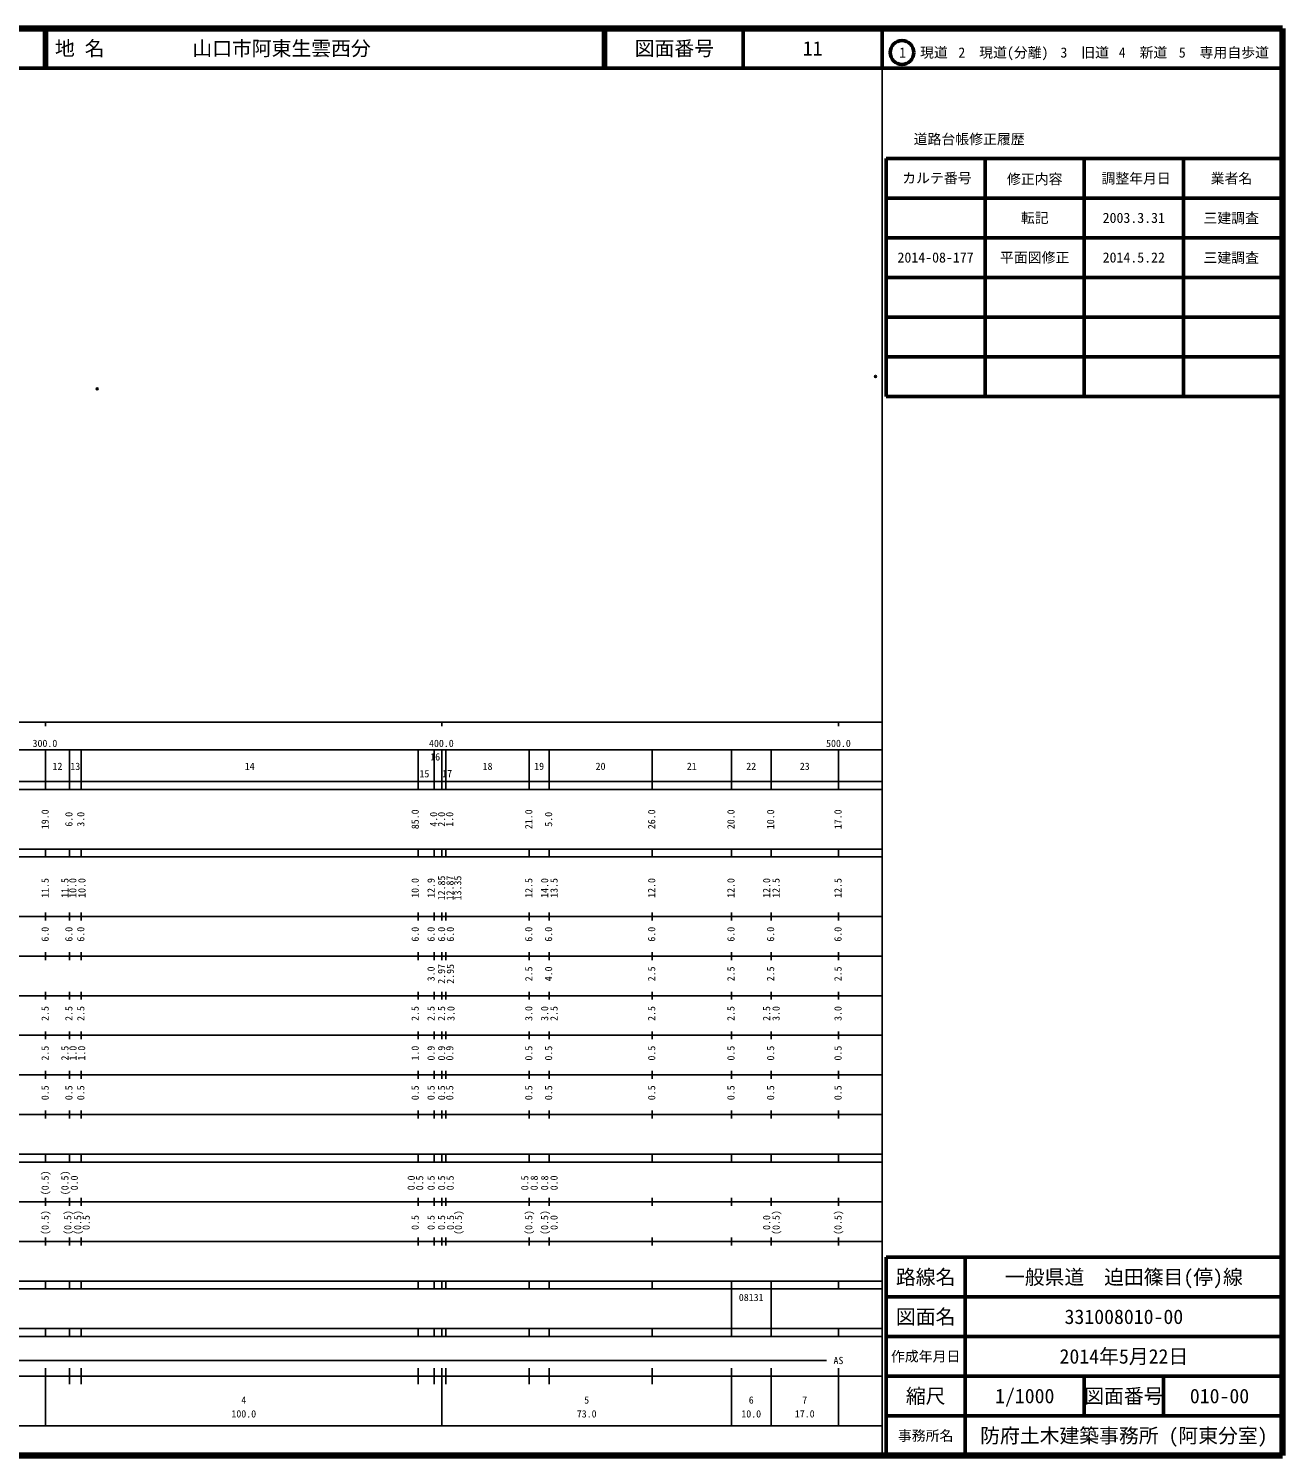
# Model space of a CAD drawing. Units: millimetres on the paper. Extents: x 40 to 680, y 20 to 380.
# Drawn here: x 363.7 to 680, y 20 to 380 of the extents above; entities that cross this region are included whole.
import ezdxf
from ezdxf.enums import TextEntityAlignment as Align

# ---------------------------------------------------------------- set-up
doc = ezdxf.new("R2010")
doc.units = ezdxf.units.MM
doc.header["$PDMODE"] = 32
doc.header["$PDSIZE"] = 0.5
doc.layers.add('M-OTRS', color=6, linetype='Continuous')
doc.layers.add('M-TTL-TXT', color=7, linetype='Continuous')
for name, color, linetype, lineweight in [('M-TTL', 2, 'Continuous', 140), ('M-TTL-BAND', 7, 'Continuous', 25), ('M-TTL-FRAM', 2, 'Continuous', 50), ('M-TTL-LINE', 7, 'Continuous', 50)]:
    doc.layers.add(name, color=color, linetype=linetype, lineweight=lineweight)
doc.styles.add('ＭＳ ゴシック', font='')
doc.styles.get('ＭＳ ゴシック').set_extended_font_data('MS Gothic')

msp = doc.modelspace()

# ---------------------------------------------------------------- linework, layer by layer
at = {"layer": 'M-OTRS'}
for p in [(577.38, 292.215), (381.03, 289.087)]:
    msp.add_point(p, dxfattribs=at)
at = {"layer": 'M-TTL'}
for p, q in [((680, 380), (40, 380)), ((680, 20), (680, 380)), ((40, 20), (680, 20))]:
    msp.add_line(p, q, dxfattribs=at)
at = {"layer": 'M-TTL-BAND'}
for p, q in [((579, 20), (579, 370)), ((40, 205), (579, 205)), ((368, 205), (368, 204)), ((468, 205), (468, 204)), ((568, 205), (568, 204)), ((68, 198), (579, 198)), ((368, 188), (368, 198)), ((374, 188), (374, 198)), ((377, 188), (377, 198)), ((462, 188), (462, 198)), ((466, 188), (466, 198)), ((468, 188), (468, 198)), ((469, 188), (469, 198)), ((490, 188), (490, 198)), ((495, 188), (495, 198)), ((521, 188), (521, 198)), ((541, 188), (541, 198)), ((551, 188), (551, 198)), ((568, 188), (568, 198)), ((40, 190), (579, 190)), ((40, 188), (579, 188)), ((40, 173), (579, 173)), ((368, 171), (368, 173)), ((374, 171), (374, 173)), ((377, 171), (377, 173)), ((462, 171), (462, 173)), ((466, 171), (466, 173)), ((468, 171), (468, 173)), ((469, 171), (469, 173)), ((490, 171), (490, 173)), ((495, 171), (495, 173)), ((521, 171), (521, 173)), ((541, 171), (541, 173)), ((551, 171), (551, 173)), ((568, 171), (568, 173)), ((40, 171), (579, 171)), ((40, 156), (579, 156)), ((368, 155), (368, 157)), ((374, 155), (374, 157)), ((377, 155), (377, 157)), ((462, 155), (462, 157)), ((466, 155), (466, 157)), ((468, 155), (468, 157)), ((469, 155), (469, 157)), ((490, 155), (490, 157)), ((495, 155), (495, 157)), ((521, 155), (521, 157)), ((541, 155), (541, 157)), ((551, 155), (551, 157)), ((568, 155), (568, 157)), ((46, 146), (579, 146)), ((368, 145), (368, 147)), ((374, 145), (374, 147)), ((377, 145), (377, 147)), ((462, 145), (462, 147)), ((466, 145), (466, 147)), ((468, 145), (468, 147)), ((469, 145), (469, 147)), ((490, 145), (490, 147)), ((495, 145), (495, 147)), ((521, 145), (521, 147)), ((541, 145), (541, 147)), ((551, 145), (551, 147)), ((568, 145), (568, 147)), ((368, 135), (368, 137)), ((374, 135), (374, 137)), ((377, 135), (377, 137)), ((462, 135), (462, 137)), ((466, 135), (466, 137)), ((468, 135), (468, 137)), ((469, 135), (469, 137)), ((490, 135), (490, 137)), ((495, 135), (495, 137)), ((521, 135), (521, 137)), ((541, 135), (541, 137)), ((551, 135), (551, 137)), ((568, 135), (568, 137)), ((52, 136), (579, 136)), ((46, 126), (579, 126)), ((368, 125), (368, 127)), ((374, 125), (374, 127)), ((377, 125), (377, 127)), ((462, 125), (462, 127)), ((466, 125), (466, 127)), ((468, 125), (468, 127)), ((469, 125), (469, 127)), ((490, 125), (490, 127)), ((495, 125), (495, 127)), ((521, 125), (521, 127)), ((541, 125), (541, 127)), ((551, 125), (551, 127)), ((568, 125), (568, 127)), ((52, 116), (579, 116)), ((368, 115), (368, 117)), ((374, 115), (374, 117)), ((377, 115), (377, 117)), ((462, 115), (462, 117)), ((466, 115), (466, 117)), ((468, 115), (468, 117)), ((469, 115), (469, 117)), ((490, 115), (490, 117)), ((495, 115), (495, 117)), ((521, 115), (521, 117)), ((541, 115), (541, 117)), ((551, 115), (551, 117)), ((568, 115), (568, 117)), ((46, 106), (579, 106)), ((368, 105), (368, 107)), ((374, 105), (374, 107)), ((377, 105), (377, 107)), ((462, 105), (462, 107)), ((466, 105), (466, 107)), ((468, 105), (468, 107)), ((469, 105), (469, 107)), ((490, 105), (490, 107)), ((495, 105), (495, 107)), ((521, 105), (521, 107)), ((541, 105), (541, 107)), ((551, 105), (551, 107)), ((568, 105), (568, 107)), ((40, 96), (579, 96)), ((40, 94), (579, 94)), ((368, 94), (368, 96)), ((374, 94), (374, 96)), ((377, 94), (377, 96)), ((462, 94), (462, 96)), ((466, 94), (466, 96)), ((468, 94), (468, 96)), ((469, 94), (469, 96)), ((490, 94), (490, 96)), ((495, 94), (495, 96)), ((521, 94), (521, 96)), ((541, 94), (541, 96)), ((551, 94), (551, 96)), ((568, 94), (568, 96)), ((49, 84), (579, 84)), ((368, 83), (368, 85)), ((374, 83), (374, 85)), ((377, 83), (377, 85)), ((462, 83), (462, 85)), ((466, 83), (466, 85)), ((468, 83), (468, 85)), ((469, 83), (469, 85)), ((490, 83), (490, 85)), ((495, 83), (495, 85)), ((521, 83), (521, 85)), ((541, 83), (541, 85)), ((551, 83), (551, 85)), ((568, 83), (568, 85)), ((40, 74), (579, 74)), ((368, 73), (368, 75)), ((374, 73), (374, 75)), ((377, 73), (377, 75)), ((462, 73), (462, 75)), ((466, 73), (466, 75)), ((468, 73), (468, 75)), ((469, 73), (469, 75)), ((490, 73), (490, 75)), ((495, 73), (495, 75)), ((521, 73), (521, 75)), ((541, 73), (541, 75)), ((551, 73), (551, 75)), ((568, 73), (568, 75)), ((40, 64), (579, 64)), ((40, 62), (579, 62)), ((368, 62), (368, 64)), ((374, 62), (374, 64)), ((377, 62), (377, 64)), ((462, 62), (462, 64)), ((466, 62), (466, 64)), ((468, 62), (468, 64)), ((469, 62), (469, 64)), ((490, 62), (490, 64)), ((495, 62), (495, 64)), ((521, 62), (521, 64)), ((541, 62), (541, 64)), ((541, 52), (541, 62)), ((551, 62), (551, 64)), ((551, 52), (551, 62)), ((568, 62), (568, 64)), ((40, 52), (579, 52)), ((368, 50), (368, 52)), ((374, 50), (374, 52)), ((377, 50), (377, 52)), ((462, 50), (462, 52)), ((466, 50), (466, 52)), ((468, 50), (468, 52)), ((469, 50), (469, 52)), ((490, 50), (490, 52)), ((495, 50), (495, 52)), ((521, 50), (521, 52)), ((541, 50), (541, 52)), ((551, 50), (551, 52)), ((568, 50), (568, 52)), ((40, 50), (579, 50)), ((71, 44), (565, 44)), ((40, 40), (579, 40)), ((368, 27.5), (368, 42)), ((374, 38), (374, 42)), ((377, 38), (377, 42)), ((462, 38), (462, 42)), ((466, 38), (466, 42)), ((468, 27.5), (468, 42)), ((469, 38), (469, 42)), ((490, 38), (490, 42)), ((495, 38), (495, 42)), ((521, 38), (521, 42)), ((541, 27.5), (541, 42)), ((551, 27.5), (551, 42)), ((568, 27.5), (568, 42)), ((68, 27.5), (579, 27.5))]:
    msp.add_line(p, q, dxfattribs=at)
at = {"layer": 'M-TTL-FRAM'}
for p, q in [((580, 347.197), (580, 287.197)), ((580, 347.197), (680, 347.197)), ((580, 287.197), (680, 287.197)), ((680, 70), (580, 70)), ((580, 70), (580, 20))]:
    msp.add_line(p, q, dxfattribs=at)
at = {"layer": 'M-TTL-LINE'}
for p, q in [((367.75, 380), (367.75, 370)), ((368.25, 380), (368.25, 370)), ((508.747, 380), (508.747, 370)), ((509.247, 380), (509.247, 370)), ((543.997, 380), (543.997, 370)), ((579, 380), (579, 370)), ((40, 370), (680, 370)), ((605, 347.197), (605, 287.197)), ((630, 347.197), (630, 287.197)), ((655, 347.197), (655, 287.197)), ((580, 337.197), (680, 337.197)), ((580, 327.197), (680, 327.197)), ((580, 317.197), (680, 317.197)), ((580, 307.197), (680, 307.197)), ((580, 297.197), (680, 297.197)), ((600, 70), (600, 20)), ((680, 60), (580, 60)), ((680, 50), (580, 50)), ((680, 40), (580, 40)), ((630, 40), (630, 30)), ((650, 40), (650, 30)), ((680, 30), (580, 30))]:
    msp.add_line(p, q, dxfattribs=at)
msp.add_circle((584.031, 373.958), 3, dxfattribs=at)

# ---------------------------------------------------------------- texts
at = {"layer": 'M-TTL-BAND', "style": 'ＭＳ ゴシック'}
for s, p in [('300.0', (367.844, 198.195)), ('400.0', (467.844, 198.195)), ('500.0', (568, 198.195)), ('12', (371, 192.405)), ('13', (375.5, 192.405)), ('14', (419.5, 192.405)), ('16', (466.285, 194.783)), ('18', (479.5, 192.405)), ('19', (492.5, 192.405)), ('20', (508, 192.405)), ('21', (531, 192.405)), ('22', (546, 192.405)), ('23', (559.5, 192.405)), ('15', (463.555, 190.53)), ('17', (469.306, 190.569)), ('AS', (568, 42.5)), ('4', (418, 32.523)), ('5', (504.5, 32.523)), ('6', (546, 32.523)), ('7', (559.5, 32.523)), ('100.0', (418, 29.033)), ('73.0', (504.5, 29.033)), ('10.0', (546, 29.033)), ('17.0', (559.5, 29.033))]:
    msp.add_text(s, height=1.833, dxfattribs=at).set_placement(p, align=Align.BOTTOM_CENTER)
for s, p in [('19.0', (369.34, 180.5)), ('6.0', (375.34, 180.5)), ('3.0', (378.34, 180.5)), ('85.0', (462.691, 180.5)), ('4.0', (467.34, 180.5)), ('2.0', (469.34, 180.5)), ('1.0', (471.378, 180.5)), ('21.0', (491.34, 180.5)), ('5.0', (496.34, 180.5)), ('26.0', (522.34, 180.5)), ('20.0', (542.34, 180.5)), ('10.0', (552.34, 180.5)), ('17.0', (569.34, 180.5)), ('12.85', (469.34, 163.174)), ('12.87', (471.471, 163.174)), ('13.35', (473.411, 163.174)), ('11.5', (369.34, 163.174)), ('11.5', (374.34, 163.174)), ('10.0', (376.322, 163.174)), ('10.0', (378.63, 163.174)), ('10.0', (462.691, 163.174)), ('12.9', (466.691, 163.174)), ('12.5', (491.34, 163.174)), ('14.0', (495.34, 163.174)), ('13.5', (497.71, 163.174)), ('12.0', (522.34, 163.174)), ('12.0', (542.34, 163.174)), ('12.0', (551.34, 163.174)), ('12.5', (553.71, 163.174)), ('12.5', (569.34, 163.174)), ('6.0', (369.34, 151.5)), ('6.0', (375.34, 151.5)), ('6.0', (378.34, 151.5)), ('6.0', (462.691, 151.5)), ('6.0', (466.691, 151.5)), ('6.0', (469.34, 151.5)), ('6.0', (471.567, 151.5)), ('6.0', (491.34, 151.5)), ('6.0', (496.34, 151.5)), ('6.0', (522.34, 151.5)), ('6.0', (542.34, 151.5)), ('6.0', (552.34, 151.5)), ('6.0', (569.34, 151.5)), ('3.0', (466.691, 141.5)), ('2.97', (469.34, 141.5)), ('2.95', (471.567, 141.5)), ('2.5', (491.34, 141.5)), ('4.0', (496.34, 141.5)), ('2.5', (522.34, 141.5)), ('2.5', (542.34, 141.5)), ('2.5', (552.34, 141.5)), ('2.5', (569.34, 141.5)), ('2.5', (369.34, 131.5)), ('2.5', (375.34, 131.5)), ('2.5', (378.34, 131.5)), ('2.5', (462.691, 131.5)), ('2.5', (466.691, 131.5)), ('2.5', (469.34, 131.5)), ('2.5', (469.34, 131.5)), ('3.0', (471.71, 131.5)), ('3.0', (491.34, 131.5)), ('3.0', (495.34, 131.5)), ('2.5', (497.71, 131.5)), ('2.5', (522.34, 131.5)), ('2.5', (542.34, 131.5)), ('2.5', (551.34, 131.5)), ('3.0', (553.71, 131.5)), ('3.0', (569.34, 131.5)), ('2.5', (369.34, 121.5)), ('2.5', (374.34, 121.5)), ('1.0', (376.373, 121.5)), ('1.0', (378.548, 121.5)), ('1.0', (462.691, 121.5)), ('0.9', (466.691, 121.5)), ('0.9', (469.34, 121.5)), ('0.9', (471.403, 121.5)), ('0.5', (491.34, 121.5)), ('0.5', (496.34, 121.5)), ('0.5', (522.34, 121.5)), ('0.5', (542.34, 121.5)), ('0.5', (552.34, 121.5)), ('0.5', (569.34, 121.5)), ('0.5', (369.34, 111.5)), ('0.5', (375.34, 111.5)), ('0.5', (378.34, 111.5)), ('0.5', (462.691, 111.5)), ('0.5', (466.691, 111.5)), ('0.5', (469.34, 111.5)), ('0.5', (471.403, 111.5)), ('0.5', (491.34, 111.5)), ('0.5', (496.34, 111.5)), ('0.5', (522.34, 111.5)), ('0.5', (542.34, 111.5)), ('0.5', (552.34, 111.5)), ('0.5', (569.34, 111.5)), ('(0.5)', (369.34, 88.764)), ('(0.5)', (374.34, 88.764)), ('0.0', (376.71, 88.764)), ('0.0', (461.691, 88.764)), ('0.5', (463.816, 88.764)), ('0.5', (466.691, 88.764)), ('0.5', (469.34, 88.764)), ('0.5', (471.5, 88.764)), ('0.5', (490.34, 88.764)), ('0.8', (492.71, 88.764)), ('0.8', (495.34, 88.764)), ('0.0', (497.71, 88.764)), ('(0.5)', (369.34, 78.764)), ('(0.5)', (375.043, 78.764)), ('(0.5)', (377.553, 78.764)), ('0.5', (379.71, 78.764)), ('0.5', (462.691, 78.764)), ('0.5', (466.691, 78.764)), ('0.5', (469.34, 78.764)), ('0.5', (471.583, 78.764)), ('(0.5)', (473.581, 78.764)), ('(0.5)', (491.34, 78.764)), ('(0.5)', (495.34, 78.764)), ('0.0', (497.71, 78.764)), ('0.0', (551.34, 78.764)), ('(0.5)', (553.71, 78.764)), ('(0.5)', (569.34, 78.764))]:
    msp.add_text(s, height=1.833, rotation=90, dxfattribs=at).set_placement(p, align=Align.BOTTOM_CENTER)
msp.add_text('08131', height=1.833, dxfattribs=at).set_placement((542.875, 58.405), align=Align.BOTTOM_LEFT)
at = {"layer": 'M-TTL-TXT', "style": 'ＭＳ ゴシック'}
for s, p in [('地 名', (370.38, 375)), ('山口市阿東生雲西分', (405.024, 375))]:
    msp.add_text(s, height=3.666, dxfattribs=at).set_placement(p, align=Align.MIDDLE_LEFT)
for s, height, p in [('図面番号', 3.666, (526.622, 375)), ('11', 3.666, (561.497, 375)), ('1\u3000現道', 2.566, (589.448, 373.958)), ('2\u3000現道(分離)', 2.566, (609.619, 373.958)), ('3\u3000旧道', 2.566, (630.121, 373.958)), ('4\u3000新道', 2.566, (644.824, 373.958)), ('5\u3000専用自歩道', 2.566, (665.228, 373.958)), ('道路台帳修正履歴', 2.566, (600.968, 352.113)), ('カルテ番号', 2.566, (592.839, 342.277)), ('修正内容', 2.566, (617.509, 342.023)), ('調整年月日', 2.566, (643.089, 342.197)), ('業者名', 2.566, (667.134, 342.197)), ('転記', 2.566, (617.5, 332.245)), ('2003.3.31', 2.566, (642.5, 332.245)), ('三建調査', 2.566, (667.077, 332.189)), ('2014-08-177', 2.566, (592.5, 322.245)), ('平面図修正', 2.566, (617.5, 322.245)), ('2014.5.22', 2.566, (642.5, 322.245)), ('三建調査', 2.566, (667.077, 322.189)), ('路線名', 3.666, (590, 65)), ('路線名', 3.666, (590, 65)), ('一般県道\u3000迫田篠目(停)線', 3.666, (640, 65)), ('図面名', 3.666, (590, 55)), ('図面名', 3.666, (590, 55)), ('331008010-00', 3.666, (640, 55)), ('2014年5月22日', 3.666, (640, 45)), ('作成年月日', 2.566, (590, 45)), ('作成年月日', 2.566, (590, 45)), ('縮尺', 3.666, (590, 35)), ('縮尺', 3.666, (590, 35)), ('1/1000', 3.666, (615, 35)), ('図面番号', 3.666, (640, 35)), ('図面番号', 3.666, (640, 35)), ('010-00', 3.666, (664.125, 35)), ('事務所名', 2.566, (590, 25)), ('事務所名', 2.566, (590, 25)), ('防府土木建築事務所 (阿東分室)', 3.666, (640, 25))]:
    msp.add_text(s, height=height, dxfattribs=at).set_placement(p, align=Align.MIDDLE_CENTER)

doc.saveas('drawing.dxf')
